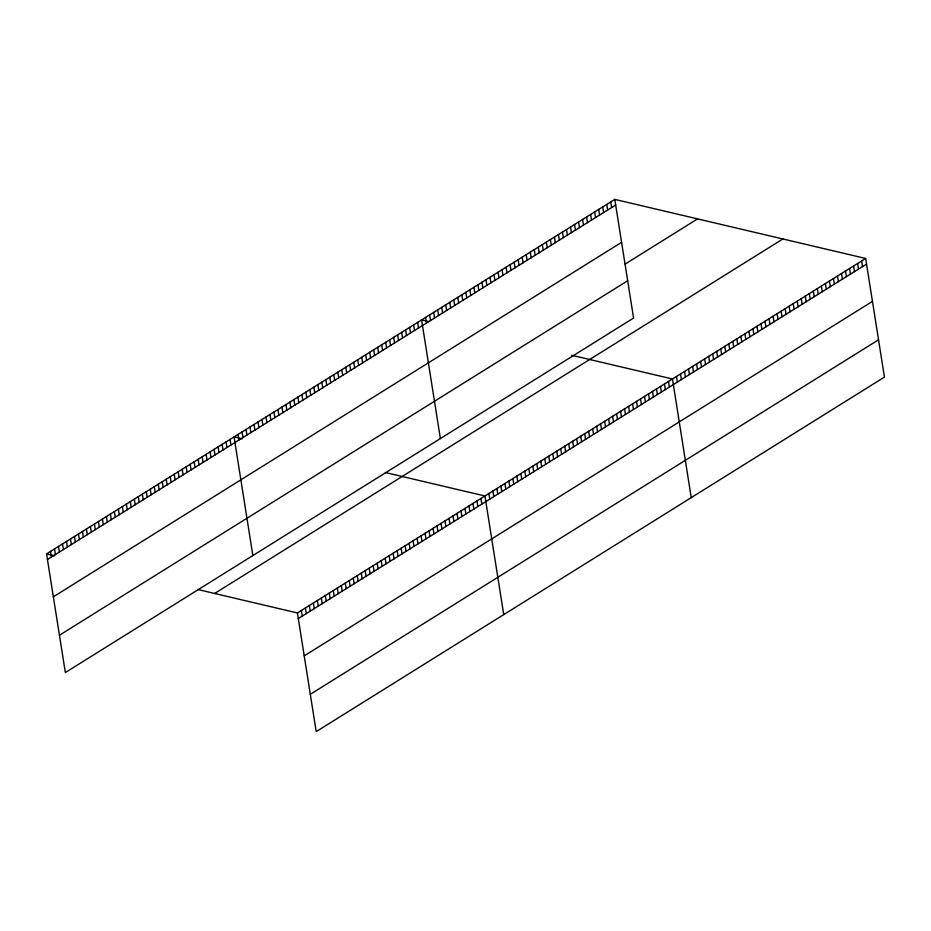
<?xml version="1.0" encoding="UTF-8"?>
<svg xmlns="http://www.w3.org/2000/svg" width="931" height="931" viewBox="0 0 931 931"><rect width="100%" height="100%" fill="white"/><g stroke="black" fill="none" stroke-linecap="round" stroke-linejoin="round"><path stroke-width="1.4" d="M614.786 199.397L633.58 318.041L65.345 672.543L46.55 553.898L614.786 199.397L865.655 258.457L884.45 377.102L316.214 731.603L297.42 612.959L865.655 258.457M47.434 559.508L615.682 205.018M53.346 596.806L621.594 242.316M625.132 264.09L697.575 218.89M59.433 635.245L627.68 280.743M214.63 593.466L782.878 238.964M298.304 618.58L866.552 264.078M304.216 655.878L872.452 301.376M310.302 694.305L878.538 339.803M428.493 321.556L421.592 319.927L440.386 438.571M571.715 355.27L672.461 378.987L691.244 497.631M242.118 438.804L234.065 436.907L252.86 555.551M385.318 472.517L484.935 495.979L503.729 614.623M46.55 553.898L54.603 555.795M197.791 589.509L297.42 612.959M861.629 260.971L862.525 266.592M857.614 263.485L858.498 269.094M853.587 265.998L854.472 271.608M849.561 268.5L850.445 274.121M845.534 271.014L846.419 276.635M841.508 273.528L842.404 279.149M837.481 276.041L838.377 281.651M833.454 278.555L834.351 284.164M829.428 281.057L830.324 286.678M825.413 283.571L826.297 289.192M821.386 286.085L822.271 291.694M817.36 288.598L818.244 294.208M813.333 291.1L814.218 296.721M809.307 293.614L810.203 299.235M805.28 296.128L806.176 301.749M801.254 298.642L802.15 304.251M797.239 301.144L798.123 306.765M793.212 303.657L794.096 309.278M789.185 306.171L790.07 311.792M785.159 308.685L786.043 314.294M781.132 311.198L782.017 316.808M777.106 313.7L778.002 319.321M773.079 316.214L773.975 321.835M769.053 318.728L769.949 324.337M765.038 321.242L765.922 326.851M761.011 323.744L761.895 329.365M756.984 326.257L757.869 331.878M752.958 328.771L753.842 334.392M748.931 331.285L749.827 336.894M744.905 333.787L745.801 339.408M740.878 336.3L741.774 341.921M736.852 338.814L737.748 344.435M732.837 341.328L733.721 346.937M728.81 343.842L729.695 349.451M724.784 346.344L725.668 351.965M720.757 348.857L721.641 354.478M716.73 351.371L717.626 356.98M712.704 353.885L713.6 359.494M708.677 356.387L709.573 362.008M704.662 358.9L705.547 364.521M700.636 361.414L701.52 367.035M696.609 363.928L697.494 369.537M692.583 366.43L693.467 372.051M688.556 368.944L689.452 374.565M684.529 371.457L685.425 377.078M680.503 373.971L681.399 379.58M676.476 376.485L677.372 382.094M668.47 381.477L669.354 387.098M664.478 383.968L665.362 389.589M660.486 386.458L661.382 392.079M656.495 388.949L657.391 394.558M652.503 391.439L653.399 397.048M648.523 393.929L649.407 399.539M644.531 396.408L645.416 402.029M610.771 201.911L611.655 207.52M640.54 398.899L641.424 404.52M606.744 204.424L607.629 210.034M636.548 401.389L637.432 407.01M602.718 206.926L603.602 212.547M632.556 403.879L633.452 409.5M598.691 209.44L599.576 215.061M628.565 406.37L629.461 411.991M594.665 211.954L595.561 217.563M624.585 408.86L625.469 414.47M590.638 214.467L591.534 220.077M620.593 411.351L621.477 416.96M586.611 216.97L587.508 222.59M616.601 413.841L617.486 419.45M582.597 219.483L583.481 225.104M612.61 416.332L613.494 421.941M578.57 221.997L579.454 227.618M608.618 418.81L609.514 424.431M574.543 224.511L575.428 230.12M604.626 421.301L605.522 426.922M570.517 227.024L571.401 232.634M600.646 423.791L601.531 429.412M566.49 229.526L567.386 235.147M596.655 426.282L597.539 431.903M562.464 232.04L563.36 237.661M592.663 428.772L593.547 434.393M558.437 234.554L559.333 240.163M588.671 431.262L589.556 436.872M554.41 237.068L555.307 242.677M584.68 433.753L585.576 439.362M550.396 239.57L551.28 245.19M580.688 436.243L581.584 441.853M546.369 242.083L547.253 247.704M576.696 438.722L577.592 444.343M542.342 244.597L543.227 250.218M572.716 441.213L573.601 446.833M538.316 247.111L539.2 252.72M568.725 443.703L569.609 449.324M534.289 249.613L535.185 255.234M564.733 446.193L565.617 451.814M530.263 252.126L531.159 257.747M560.741 448.684L561.637 454.305M526.236 254.64L527.132 260.261M556.75 451.174L557.646 456.784M522.221 257.154L523.106 262.763M552.758 453.665L553.654 459.274M518.195 259.668L519.079 265.277M548.778 456.155L549.662 461.764M514.168 262.17L515.052 267.791M544.786 458.634L545.671 464.255M510.141 264.683L511.026 270.304M540.795 461.124L541.679 466.745M506.115 267.197L506.999 272.806M536.803 463.615L537.699 469.236M502.088 269.711L502.984 275.32M532.811 466.105L533.707 471.726M498.062 272.213L498.958 277.834M528.82 468.596L529.716 474.216M494.035 274.726L494.931 280.347M524.84 471.086L525.724 476.695M490.02 277.24L490.905 282.861M520.848 473.576L521.732 479.186M485.994 279.754L486.878 285.363M516.856 476.067L517.741 481.676M481.967 282.256L482.852 287.877M512.865 478.557L513.761 484.167M477.94 284.77L478.825 290.391M508.873 481.036L509.769 486.657M473.914 287.283L474.81 292.904M504.881 483.526L505.777 489.147M469.887 289.797L470.783 295.406M500.901 486.017L501.786 491.638M465.861 292.311L466.757 297.92M496.91 488.507L497.794 494.128M461.834 294.813L462.73 300.434M492.918 490.998L493.802 496.619M488.926 493.488L489.811 499.097M457.819 297.326L458.704 302.947M453.793 299.84L454.677 305.449M480.943 498.469L481.839 504.078M449.766 302.354L450.651 307.963M476.963 500.948L477.847 506.569M445.74 304.856L446.624 310.477M472.971 503.438L473.856 509.059M441.713 307.37L442.609 312.991M468.98 505.929L469.864 511.55M437.686 309.883L438.582 315.504M464.988 508.419L465.872 514.04M433.66 312.397L434.556 318.006M460.996 510.91L461.892 516.53M429.645 314.899L430.529 320.52M457.005 513.4L457.901 519.009M425.618 317.413L426.503 323.034M453.013 515.89L453.909 521.5M449.033 518.381L449.917 523.99M417.6 322.417L418.485 328.026M445.041 520.86L445.926 526.481M413.608 324.907L414.504 330.517M441.05 523.35L441.934 528.971M409.617 327.398L410.513 333.007M437.058 525.84L437.954 531.461M405.625 329.888L406.521 335.497M433.066 528.331L433.962 533.952M401.645 332.367L402.529 337.988M429.075 530.821L429.971 536.442M397.653 334.857L398.538 340.478M425.095 533.312L425.979 538.921M393.662 337.348L394.546 342.969M421.103 535.802L421.987 541.411M389.67 339.838L390.566 345.459M417.111 538.293L417.996 543.902M385.678 342.329L386.574 347.95M413.12 540.783L414.016 546.392M381.687 344.819L382.583 350.428M409.128 543.262L410.024 548.883M377.707 347.31L378.591 352.919M405.136 545.752L406.032 551.373M373.715 349.8L374.599 355.409M401.156 548.243L402.041 553.864M369.723 352.279L370.608 357.9M397.165 550.733L398.049 556.354M365.732 354.769L366.628 360.39M393.173 553.223L394.057 558.844M361.74 357.26L362.636 362.881M389.181 555.714L390.077 561.323M357.748 359.75L358.644 365.371M385.19 558.204L386.086 563.814M353.768 362.24L354.653 367.861M381.198 560.695L382.094 566.304M349.777 364.731L350.661 370.34M377.218 563.174L378.102 568.794M345.785 367.221L346.669 372.831M373.226 565.664L374.111 571.285M341.793 369.712L342.678 375.321M369.235 568.154L370.119 573.775M337.802 372.191L338.698 377.811M365.243 570.645L366.127 576.266M333.81 374.681L334.706 380.302M361.251 573.135L362.147 578.756M329.83 377.171L330.714 382.792M357.26 575.626L358.156 581.235M325.838 379.662L326.723 385.283M353.28 578.116L354.164 583.725M321.847 382.152L322.731 387.773M349.288 580.607L350.172 586.216M317.855 384.643L318.739 390.252M345.296 583.085L346.181 588.706M313.863 387.133L314.759 392.742M341.305 585.576L342.189 591.197M309.872 389.624L310.768 395.233M337.313 588.066L338.209 593.687M305.88 392.114L306.776 397.723M333.321 590.557L334.217 596.177M301.9 394.593L302.784 400.214M329.341 593.047L330.226 598.668M297.908 397.083L298.793 402.704M325.35 595.537L326.234 601.147M293.917 399.574L294.801 405.194M321.358 598.028L322.242 603.637M289.925 402.064L290.821 407.685M317.366 600.518L318.251 606.128M285.933 404.554L286.829 410.175M313.375 603.009L314.271 608.618M281.942 407.045L282.838 412.654M309.383 605.487L310.279 611.108M277.962 409.535L278.846 415.145M305.391 607.978L306.287 613.599M273.97 412.026L274.854 417.635M301.411 610.468L302.296 616.089M269.978 414.504L270.863 420.125M265.987 416.995L266.883 422.616M261.995 419.485L262.891 425.106M258.003 421.976L258.899 427.597M254.023 424.466L254.908 430.087M250.032 426.957L250.916 432.566M246.04 429.447L246.924 435.056M242.048 431.937L242.944 437.547M238.057 434.416L238.953 440.037M230.085 439.397L230.969 445.018M226.093 441.888L226.978 447.508M222.102 444.378L222.986 449.999M218.11 446.868L218.994 452.478M214.118 449.359L215.014 454.968M210.127 451.849L211.023 457.458M206.147 454.34L207.031 459.949M202.155 456.818L203.039 462.439M198.163 459.309L199.048 464.93M194.172 461.799L195.056 467.42M190.18 464.29L191.076 469.911M186.188 466.78L187.084 472.401M182.208 469.271L183.093 474.88M178.217 471.761L179.101 477.37M174.225 474.251L175.109 479.861M170.233 476.73L171.118 482.351M166.242 479.221L167.138 484.842M162.25 481.711L163.146 487.332M158.258 484.201L159.154 489.822M154.278 486.692L155.163 492.313M150.287 489.182L151.171 494.792M146.295 491.673L147.179 497.282M142.303 494.163L143.199 499.772M138.312 496.642L139.208 502.263M134.32 499.132L135.216 504.753M130.34 501.623L131.224 507.244M126.348 504.113L127.233 509.734M122.357 506.604L123.241 512.225M118.365 509.094L119.261 514.703M114.373 511.585L115.269 517.194M110.382 514.075L111.278 519.684M106.402 516.565L107.286 522.175M102.41 519.044L103.294 524.665M98.418 521.535L99.303 527.155M94.427 524.025L95.311 529.646M90.435 526.515L91.331 532.136M86.443 529.006L87.339 534.627M82.463 531.496L83.348 537.106M78.472 533.987L79.356 539.596M74.48 536.477L75.364 542.086M70.488 538.956L71.373 544.577M66.497 541.446L67.393 547.067M62.505 543.937L63.401 549.558M58.525 546.427L59.409 552.048M54.533 548.918L55.418 554.539M50.542 551.408L51.426 557.017"/></g></svg>
